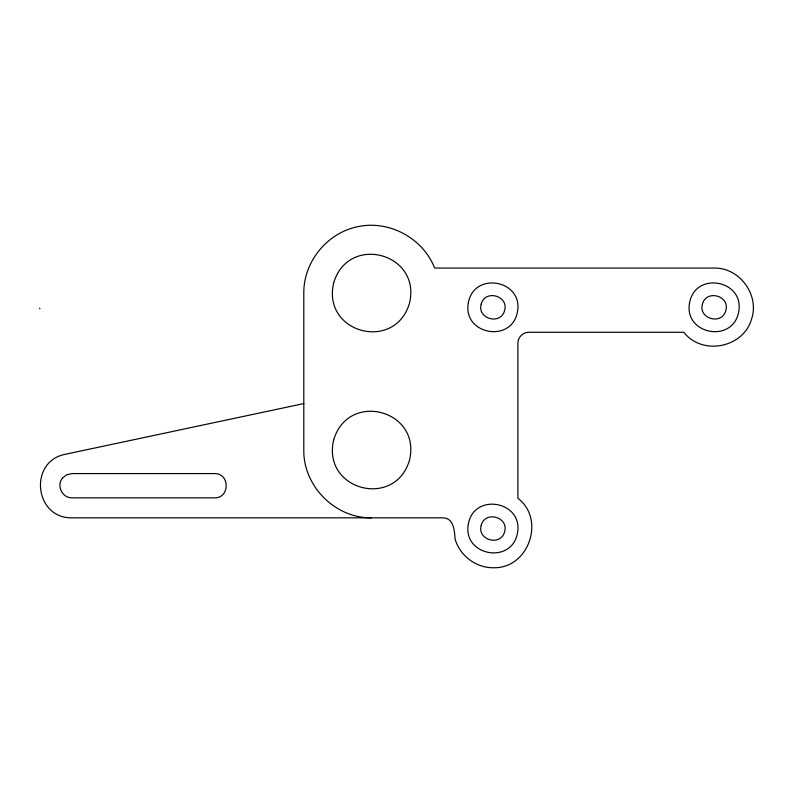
<?xml version="1.0" encoding="UTF-8"?>
<svg xmlns="http://www.w3.org/2000/svg" width="793" height="793" viewBox="0 0 793 793"><rect width="100%" height="100%" fill="white"/><g stroke="black" fill="none" stroke-linecap="round" stroke-linejoin="round"><path stroke-width="1.19" d="M303.798 403.587L65.195 454.3C28.389 461.516 34.377 518.424 71.876 517.829L442.96 517.829C453.883 518.037 454.458 530.854 455.063 538.933C459.871 556.062 476.633 568.343 494.406 567.748C529.04 567.828 545.465 519.197 517.888 498.252L517.888 342.992C517.998 337.243 522.845 332.406 528.594 332.287L683.853 332.287C702.132 355.918 743.438 347.899 751.546 319.153C759.734 294.946 739.671 267.558 714.126 268.064L434.623 268.064C423.155 238.544 389.948 220.295 358.882 226.451C327.737 232.171 303.58 261.373 303.798 293.043L303.798 450.037C303.263 486.287 335.34 518.374 371.59 517.829M39.908 308.814L39.65 308.16M468.366 302.698C462.21 334.477 511.644 343.765 517.452 311.927C523.608 280.147 474.174 270.849 468.366 302.698M468.366 523.915C462.21 555.695 511.644 564.993 517.452 533.144C523.608 501.364 474.174 492.076 468.366 523.915M689.583 302.698C683.437 334.477 732.861 343.765 738.679 311.927C744.825 280.147 695.402 270.849 689.583 302.698M481.232 304.006C476.771 318.806 500.631 325.556 504.586 310.608C509.047 295.819 485.187 289.068 481.232 304.006M481.232 525.234C476.771 540.033 500.631 546.774 504.586 531.835C509.047 517.036 485.187 510.286 481.232 525.234M702.459 304.006C697.989 318.806 721.858 325.556 725.803 310.608C730.264 295.819 706.404 289.068 702.459 304.006M333.684 282.883C321.7 332.961 394.845 352.558 409.505 303.194C421.489 253.116 348.345 233.519 333.684 282.883M333.684 439.877C321.7 489.955 394.845 509.552 409.505 460.188C421.489 410.11 348.345 390.513 333.684 439.877M62.389 478.149C56.293 485.732 62.141 497.895 71.876 497.845L214.596 497.845C230.049 498.113 230.049 473.312 214.596 473.58L71.876 473.58L66.612 474.789L62.389 478.149"/></g></svg>
